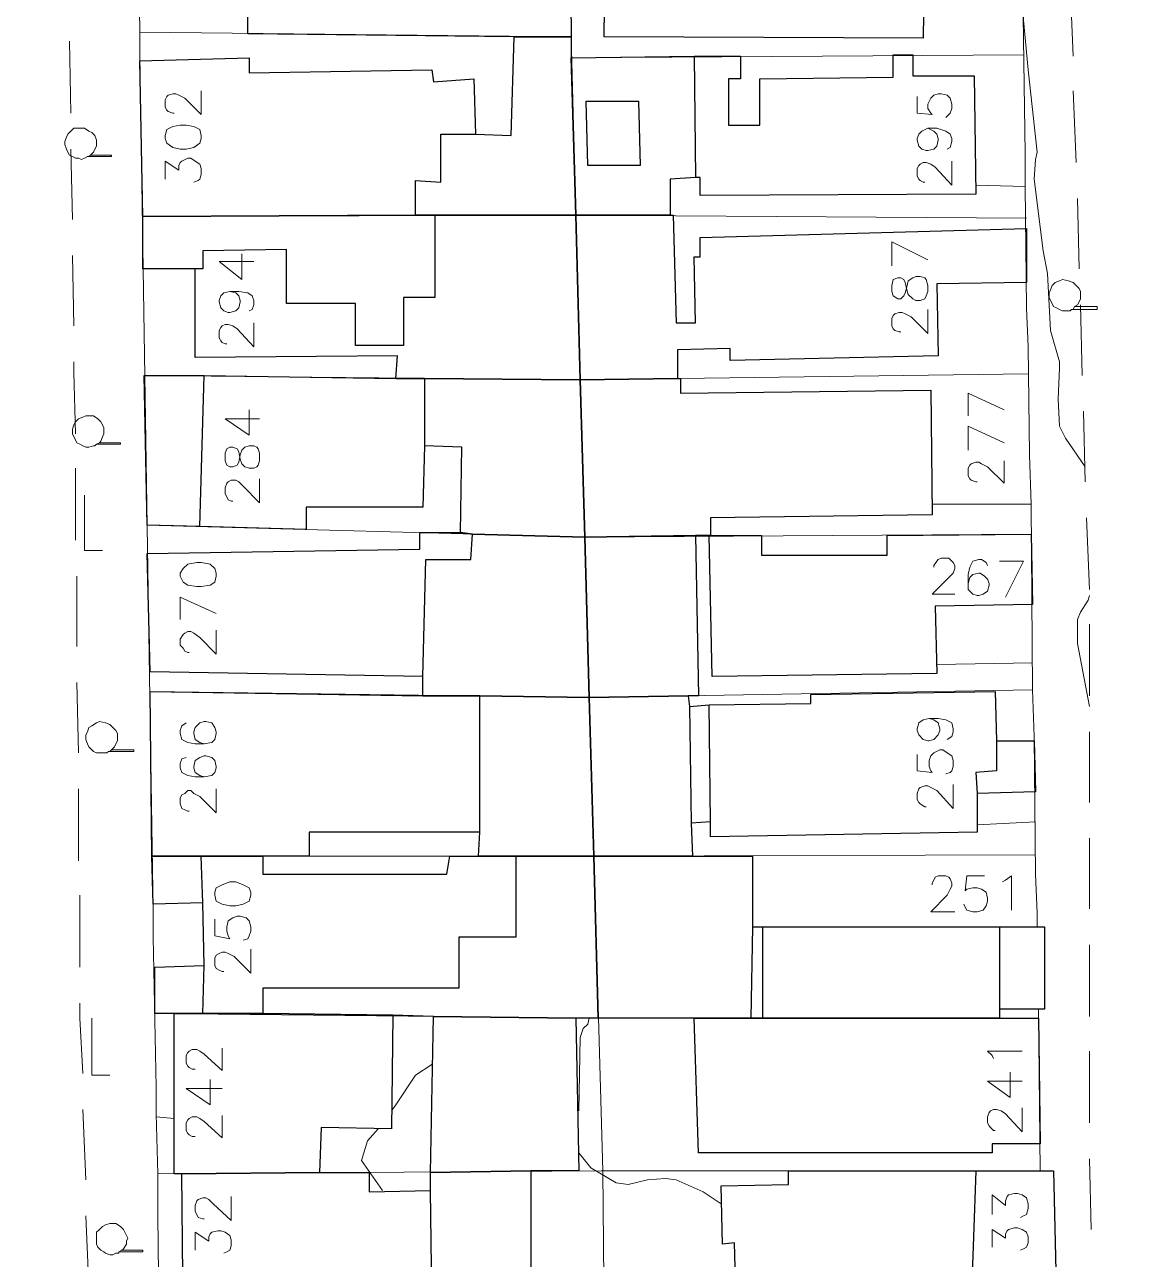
# Model space of a CAD drawing. Extents: x -2391 to 32076, y -11492 to 5852.
# Drawn here: x 4820.1 to 4882.4, y -1118.1 to -1048.4 of the extents above; entities that cross this region are included whole.
import ezdxf

# ---------------------------------------------------------------- set-up
doc = ezdxf.new("R2010")
doc.units = 0
doc.header["$LTSCALE"] = 7
for name, color, linetype in [('ALVE-CT', 3, 'CONTINUOUS'), ('PDF_A101 - EDIFICACAO', 7, 'CONTINUOUS'), ('PDF_A103 - PROJECAO_1', 7, 'CONTINUOUS'), ('PDF_A122 - CASA_DE_MAQUINA', 7, 'CONTINUOUS'), ('PDF_A123 - N DE PORTA', 7, 'CONTINUOUS'), ('PDF_A124 - MURO', 7, 'CONTINUOUS'), ('PDF_C301 - MEIO_FIO_2D', 7, 'CONTINUOUS'), ('PDF_F602 - ARVORE_ISOLADA', 7, 'CONTINUOUS'), ('PDF_I903 - POSTE', 7, 'CONTINUOUS'), ('PDF_N1401 - CURVA_MESTRA', 7, 'CONTINUOUS'), ('PDF_N1402 - CURVA_INTERMEDIARIA', 7, 'CONTINUOUS')]:
    doc.layers.add(name, color=color, linetype=linetype)

msp = doc.modelspace()

# ---------------------------------------------------------------- linework, layer by layer
at = {"layer": 'ALVE-CT'}
msp.add_circle((4550.796, -1271.53), 500, dxfattribs=at)
at = {"layer": 'PDF_A101 - EDIFICACAO', "lineweight": 30}
for points in [[(4828.662, -1040.398), (4832.726, -1040.483), (4832.726, -1042.515), (4842.378, -1042.769), (4842.462, -1041.837), (4844.833, -1041.922), (4844.833, -1040.737), (4845.849, -1040.737), (4850.929, -1040.906), (4851.013, -1049.034), (4847.796, -1049.034), (4832.726, -1048.864), (4832.726, -1043.361), (4826.545, -1043.277), (4826.461, -1040.313)], [(4856.178, -1040.906), (4858.718, -1040.991), (4858.718, -1042.176), (4870.994, -1042.261), (4870.909, -1049.118), (4852.876, -1049.034), (4852.961, -1040.906)], [(4851.013, -1050.219), (4851.267, -1059.109), (4843.309, -1059.109), (4842.208, -1059.109), (4826.799, -1059.193), (4826.63, -1050.388), (4832.811, -1050.219), (4832.811, -1051.066), (4843.14, -1050.896), (4843.224, -1051.574), (4845.51, -1051.404), (4845.595, -1054.537), (4847.627, -1054.622), (4847.796, -1049.034), (4851.013, -1049.034)], [(4870.317, -1050.05), (4870.317, -1051.235), (4873.788, -1051.235), (4873.873, -1057.923), (4858.294, -1058.008), (4858.294, -1056.992), (4858.04, -1056.992), (4856.601, -1057.077), (4856.601, -1059.109), (4851.267, -1059.109), (4851.013, -1050.219), (4857.956, -1050.134), (4860.58, -1050.134), (4860.58, -1051.404), (4859.903, -1051.404), (4859.903, -1054.029), (4861.681, -1054.029), (4861.681, -1051.404), (4869.216, -1051.32), (4869.216, -1050.05)], [(4851.267, -1059.109), (4851.521, -1068.422), (4842.716, -1068.337), (4841.108, -1068.337), (4841.192, -1067.067), (4829.763, -1067.152), (4829.763, -1062.157), (4826.799, -1062.157), (4826.799, -1059.193), (4842.208, -1059.109), (4843.309, -1059.109)], [(4856.601, -1059.109), (4856.77, -1059.109), (4856.94, -1065.205), (4858.04, -1065.205), (4857.956, -1061.479), (4858.294, -1061.479), (4858.294, -1060.379), (4876.751, -1059.871), (4876.751, -1062.919), (4871.671, -1063.003), (4871.756, -1067.067), (4859.988, -1067.321), (4859.988, -1066.644), (4857.024, -1066.729), (4857.024, -1068.337), (4851.521, -1068.422), (4851.267, -1059.109)], [(4851.521, -1068.422), (4851.775, -1077.311), (4845.425, -1077.142), (4844.748, -1077.057), (4844.833, -1072.232), (4842.716, -1072.147), (4842.632, -1075.618), (4836.028, -1075.618), (4836.028, -1076.888), (4830.017, -1076.719), (4827.053, -1076.634), (4826.884, -1068.168), (4830.271, -1068.168), (4841.108, -1068.337), (4842.716, -1068.337)], [(4858.887, -1077.227), (4858.802, -1077.227), (4858.04, -1077.227), (4851.775, -1077.311), (4851.521, -1068.422), (4857.024, -1068.337), (4857.194, -1068.337), (4857.194, -1069.184), (4871.333, -1069.014), (4871.417, -1076.042), (4858.887, -1076.211)], [(4851.775, -1077.311), (4852.029, -1086.371), (4845.849, -1086.286), (4842.632, -1086.286), (4842.632, -1085.185), (4827.223, -1084.931), (4827.053, -1078.243), (4842.462, -1077.989), (4842.462, -1077.057), (4844.748, -1077.057), (4845.425, -1077.142)], [(4858.802, -1077.227), (4858.887, -1077.227), (4861.766, -1077.227), (4861.766, -1078.327), (4868.877, -1078.327), (4868.877, -1077.227), (4877.005, -1077.142), (4877.09, -1081.121), (4871.587, -1081.206), (4871.671, -1085.016), (4858.972, -1085.185)], [(4857.617, -1086.286), (4852.029, -1086.371), (4851.775, -1077.311), (4858.04, -1077.227), (4858.21, -1086.286)], [(4852.029, -1086.371), (4852.283, -1095.345), (4847.881, -1095.345), (4845.764, -1095.345), (4845.849, -1093.99), (4836.197, -1093.99), (4836.197, -1095.345), (4833.573, -1095.345), (4830.101, -1095.345), (4827.307, -1095.345), (4827.223, -1086.032), (4842.632, -1086.286), (4845.849, -1086.286)], [(4874.973, -1086.032), (4875.058, -1088.826), (4877.174, -1088.826), (4877.259, -1091.704), (4873.957, -1091.789), (4873.957, -1093.99), (4858.887, -1094.244), (4858.887, -1093.398), (4857.786, -1093.482), (4857.871, -1095.345), (4852.283, -1095.345), (4852.029, -1086.371), (4857.617, -1086.286), (4857.702, -1086.878), (4858.802, -1086.794), (4864.559, -1086.709), (4864.559, -1086.201)], [(4833.573, -1096.361), (4843.986, -1096.361), (4844.156, -1095.345), (4845.764, -1095.345), (4847.881, -1095.345), (4852.283, -1095.345), (4852.537, -1104.489), (4851.267, -1104.489), (4843.224, -1104.404), (4840.938, -1104.319), (4833.573, -1104.235), (4830.186, -1104.235), (4828.577, -1104.235), (4827.477, -1104.235), (4827.477, -1101.61), (4830.271, -1101.525), (4830.186, -1097.969), (4827.392, -1098.054), (4827.307, -1095.345), (4830.101, -1095.345), (4833.573, -1095.345)], [(4861.258, -1095.345), (4861.258, -1099.324), (4861.85, -1099.324), (4875.227, -1099.324), (4877.767, -1099.324), (4877.767, -1103.981), (4875.227, -1103.981), (4875.227, -1104.489), (4861.85, -1104.489), (4861.173, -1104.489), (4857.956, -1104.489), (4852.537, -1104.489), (4852.283, -1095.345), (4857.871, -1095.345)], [(4830.186, -1104.235), (4833.573, -1104.235), (4840.938, -1104.319), (4840.854, -1110.754), (4836.874, -1110.669), (4836.79, -1113.209), (4829.001, -1113.294), (4828.577, -1113.294), (4828.577, -1104.235)], [(4851.267, -1104.489), (4851.437, -1113.124), (4848.727, -1113.124), (4843.055, -1113.209), (4843.224, -1104.404)], [(4857.956, -1104.489), (4861.173, -1104.489), (4861.85, -1104.489), (4875.227, -1104.489), (4877.428, -1104.489), (4877.513, -1111.6), (4874.804, -1111.6), (4874.804, -1112.108), (4858.21, -1112.108)], [(4848.727, -1113.124), (4848.727, -1119.982), (4848.727, -1122.099), (4844.918, -1122.183), (4832.472, -1122.268), (4832.472, -1120.998), (4829.085, -1120.998), (4829.001, -1113.294), (4836.79, -1113.209), (4839.584, -1113.209), (4839.584, -1114.31), (4843.055, -1114.225), (4843.055, -1113.209)], [(4878.275, -1113.124), (4878.444, -1120.405), (4873.619, -1120.575), (4873.619, -1121.252), (4872.349, -1121.252), (4863.12, -1121.506), (4863.036, -1120.575), (4860.326, -1120.659), (4860.242, -1117.188), (4859.564, -1117.273), (4859.48, -1113.971), (4863.29, -1113.886), (4863.29, -1113.124), (4873.873, -1113.124)]]:
    msp.add_lwpolyline(points, close=True, dxfattribs=at)
at = {"layer": 'PDF_A103 - PROJECAO_1', "lineweight": 30}
for points in [[(4851.013, -1049.034), (4851.013, -1050.219), (4851.267, -1059.109), (4843.309, -1059.109), (4842.208, -1059.109), (4842.208, -1057.162), (4843.648, -1057.246), (4843.648, -1054.537), (4845.595, -1054.537), (4847.627, -1054.622), (4847.796, -1049.034)], [(4856.601, -1057.077), (4856.601, -1059.109), (4851.267, -1059.109), (4851.013, -1050.219), (4857.956, -1050.134), (4858.04, -1056.992)], [(4829.763, -1062.157), (4826.799, -1062.157), (4826.799, -1059.193), (4842.208, -1059.109), (4843.309, -1059.109), (4843.309, -1063.765), (4841.531, -1063.765), (4841.531, -1066.475), (4838.822, -1066.475), (4838.822, -1064.104), (4834.927, -1064.104), (4834.927, -1061.056), (4830.186, -1061.141), (4830.186, -1062.157)], [(4841.108, -1068.337), (4842.716, -1068.337), (4842.716, -1072.147), (4842.632, -1075.618), (4836.028, -1075.618), (4836.028, -1076.888), (4830.017, -1076.719), (4830.271, -1068.168)], [(4851.775, -1077.311), (4852.029, -1086.371), (4845.849, -1086.286), (4842.632, -1086.286), (4842.632, -1085.185), (4842.801, -1078.581), (4845.341, -1078.581), (4845.425, -1077.142)], [(4875.058, -1088.826), (4875.058, -1090.519), (4873.873, -1090.604), (4873.957, -1091.789), (4873.957, -1093.99), (4858.887, -1094.244), (4858.887, -1093.398), (4858.802, -1086.794), (4864.559, -1086.709), (4864.559, -1086.201), (4874.973, -1086.032)], [(4852.029, -1086.371), (4852.283, -1095.345), (4847.881, -1095.345), (4845.764, -1095.345), (4845.849, -1093.99), (4845.849, -1086.286)], [(4857.702, -1086.878), (4857.786, -1093.482), (4857.871, -1095.345), (4852.283, -1095.345), (4852.029, -1086.371), (4857.617, -1086.286)], [(4833.573, -1095.345), (4833.573, -1096.361), (4843.986, -1096.361), (4844.156, -1095.345), (4845.764, -1095.345), (4847.881, -1095.345), (4847.881, -1099.917), (4844.664, -1099.917), (4844.664, -1102.795), (4833.573, -1102.795), (4833.573, -1104.235), (4830.186, -1104.235), (4830.271, -1101.525), (4830.186, -1097.969), (4830.101, -1095.345)], [(4861.258, -1099.324), (4861.173, -1104.489), (4857.956, -1104.489), (4852.537, -1104.489), (4852.283, -1095.345), (4857.871, -1095.345), (4861.258, -1095.345)], [(4875.227, -1103.981), (4875.227, -1104.489), (4861.85, -1104.489), (4861.85, -1099.324), (4875.227, -1099.324)], [(4848.727, -1119.982), (4843.14, -1119.982), (4843.055, -1114.225), (4843.055, -1113.209), (4848.727, -1113.124)], [(4873.619, -1120.575), (4873.619, -1121.252), (4872.349, -1121.252), (4863.12, -1121.506), (4863.036, -1120.575), (4860.326, -1120.659), (4860.242, -1117.188), (4859.564, -1117.273), (4859.48, -1113.971), (4863.29, -1113.886), (4863.29, -1113.124), (4873.873, -1113.124)]]:
    msp.add_lwpolyline(points, close=True, dxfattribs=at)
at = {"layer": 'PDF_A122 - CASA_DE_MAQUINA', "lineweight": 30}
msp.add_lwpolyline([(4854.908, -1056.315), (4851.945, -1056.315), (4851.86, -1052.674), (4854.823, -1052.674)], close=True, dxfattribs=at)
at = {"layer": 'PDF_A123 - N DE PORTA', "lineweight": 9}
for points in [[(4828.577, -1053.352), (4828.493, -1053.352), (4828.239, -1053.267), (4828.154, -1053.182), (4828.069, -1053.013), (4828.069, -1052.59), (4828.154, -1052.42), (4828.239, -1052.336), (4828.493, -1052.251), (4828.662, -1052.251), (4828.831, -1052.336), (4829.17, -1052.505), (4830.101, -1053.436), (4830.101, -1052.082)], [(4870.571, -1052.42), (4870.571, -1053.352), (4871.417, -1053.436), (4871.333, -1053.352), (4871.163, -1053.098), (4871.163, -1052.844), (4871.333, -1052.505), (4871.502, -1052.336), (4871.756, -1052.251), (4871.925, -1052.251), (4872.264, -1052.336), (4872.433, -1052.505), (4872.518, -1052.844), (4872.518, -1053.098), (4872.433, -1053.352), (4872.349, -1053.436), (4872.179, -1053.606)], [(4871.163, -1054.198), (4871.502, -1054.368), (4871.671, -1054.537), (4871.756, -1054.791), (4871.756, -1054.876), (4871.671, -1055.214), (4871.502, -1055.384), (4871.163, -1055.468), (4871.079, -1055.468), (4870.825, -1055.384), (4870.655, -1055.214), (4870.571, -1054.876), (4870.571, -1054.791), (4870.655, -1054.537), (4870.825, -1054.368), (4871.163, -1054.198), (4871.671, -1054.198), (4872.179, -1054.368), (4872.433, -1054.537), (4872.518, -1054.791), (4872.518, -1054.96), (4872.433, -1055.299), (4872.264, -1055.384)], [(4828.069, -1057.077), (4828.069, -1056.061), (4828.831, -1056.569), (4828.831, -1056.315), (4828.916, -1056.146), (4829.001, -1056.061), (4829.339, -1055.892), (4829.509, -1055.892), (4829.763, -1056.061), (4830.017, -1056.23), (4830.101, -1056.484), (4830.101, -1056.823), (4830.017, -1057.077), (4829.932, -1057.162), (4829.678, -1057.246)], [(4870.994, -1057.246), (4870.909, -1057.246), (4870.74, -1057.162), (4870.655, -1057.077), (4870.571, -1056.908), (4870.571, -1056.484), (4870.655, -1056.315), (4870.74, -1056.23), (4870.909, -1056.146), (4871.079, -1056.146), (4871.333, -1056.23), (4871.587, -1056.4), (4872.518, -1057.416), (4872.518, -1056.061)], [(4871.163, -1061.649), (4869.131, -1060.633), (4869.131, -1061.987)], [(4833.065, -1061.733), (4831.117, -1061.733), (4832.387, -1062.749), (4832.387, -1061.31)], [(4831.71, -1063.427), (4832.049, -1063.511), (4832.218, -1063.681), (4832.303, -1063.935), (4832.303, -1064.019), (4832.218, -1064.358), (4832.049, -1064.527), (4831.71, -1064.612), (4831.625, -1064.612), (4831.371, -1064.527), (4831.202, -1064.358), (4831.117, -1064.019), (4831.117, -1063.935), (4831.202, -1063.681), (4831.371, -1063.511), (4831.71, -1063.427), (4832.218, -1063.427), (4832.726, -1063.511), (4832.98, -1063.681), (4833.065, -1063.935), (4833.065, -1064.189), (4832.98, -1064.443), (4832.811, -1064.527)], [(4869.639, -1065.713), (4869.555, -1065.713), (4869.301, -1065.628), (4869.216, -1065.543), (4869.131, -1065.374), (4869.131, -1064.951), (4869.216, -1064.781), (4869.301, -1064.697), (4869.555, -1064.612), (4869.724, -1064.612), (4869.893, -1064.697), (4870.232, -1064.866), (4871.163, -1065.797), (4871.163, -1064.443)], [(4831.541, -1066.39), (4831.456, -1066.39), (4831.287, -1066.305), (4831.202, -1066.221), (4831.117, -1066.051), (4831.117, -1065.628), (4831.202, -1065.459), (4831.287, -1065.374), (4831.456, -1065.289), (4831.625, -1065.289), (4831.879, -1065.374), (4832.133, -1065.543), (4833.065, -1066.559), (4833.065, -1065.205)], [(4875.481, -1070.115), (4873.449, -1069.184), (4873.449, -1070.454)], [(4833.403, -1070.623), (4831.456, -1070.623), (4832.811, -1071.554), (4832.811, -1070.115)], [(4875.481, -1071.978), (4873.449, -1071.046), (4873.449, -1072.401)], [(4873.957, -1074.179), (4873.873, -1074.179), (4873.619, -1074.094), (4873.534, -1074.01), (4873.449, -1073.84), (4873.449, -1073.417), (4873.534, -1073.248), (4873.619, -1073.163), (4873.873, -1073.078), (4874.042, -1073.078), (4874.211, -1073.163), (4874.55, -1073.332), (4875.481, -1074.264), (4875.481, -1072.994)], [(4831.879, -1075.28), (4831.795, -1075.28), (4831.625, -1075.195), (4831.541, -1075.026), (4831.456, -1074.856), (4831.456, -1074.518), (4831.541, -1074.264), (4831.625, -1074.179), (4831.795, -1074.094), (4832.049, -1074.094), (4832.218, -1074.179), (4832.472, -1074.433), (4833.403, -1075.364), (4833.403, -1074.01)], [(4871.502, -1079.005), (4871.502, -1078.92), (4871.671, -1078.666), (4871.756, -1078.581), (4871.925, -1078.497), (4872.349, -1078.497), (4872.518, -1078.666), (4872.603, -1078.751), (4872.687, -1078.92), (4872.687, -1079.089), (4872.603, -1079.343), (4872.349, -1079.597), (4871.417, -1080.529), (4872.687, -1080.529)], [(4874.55, -1078.92), (4874.465, -1078.751), (4874.211, -1078.581), (4874.042, -1078.581), (4873.703, -1078.666), (4873.534, -1079.005), (4873.449, -1079.428), (4873.449, -1079.936), (4873.449, -1080.275), (4873.703, -1080.529), (4873.957, -1080.613), (4874.042, -1080.613), (4874.296, -1080.529), (4874.55, -1080.359), (4874.634, -1080.021), (4874.634, -1079.936), (4874.55, -1079.682), (4874.38, -1079.513), (4874.126, -1079.343), (4874.042, -1079.343), (4873.703, -1079.428), (4873.534, -1079.597), (4873.449, -1079.936)], [(4875.566, -1080.698), (4876.582, -1078.666), (4875.227, -1078.666)], [(4830.948, -1081.629), (4828.916, -1080.698), (4828.916, -1081.968)], [(4829.424, -1083.831), (4829.339, -1083.831), (4829.17, -1083.746), (4829.085, -1083.577), (4828.916, -1083.407), (4828.916, -1083.069), (4829.085, -1082.815), (4829.17, -1082.73), (4829.339, -1082.645), (4829.509, -1082.645), (4829.678, -1082.73), (4830.017, -1082.984), (4830.948, -1083.915), (4830.948, -1082.561)], [(4871.248, -1087.556), (4871.502, -1087.64), (4871.756, -1087.81), (4871.841, -1088.148), (4871.841, -1088.233), (4871.756, -1088.487), (4871.502, -1088.741), (4871.248, -1088.826), (4871.163, -1088.826), (4870.909, -1088.741), (4870.655, -1088.487), (4870.571, -1088.233), (4870.571, -1088.148), (4870.655, -1087.81), (4870.909, -1087.64), (4871.248, -1087.556), (4871.756, -1087.556), (4872.179, -1087.64), (4872.518, -1087.81), (4872.603, -1088.148), (4872.603, -1088.318), (4872.518, -1088.572), (4872.264, -1088.741)], [(4829.255, -1087.81), (4829.001, -1087.979), (4828.916, -1088.233), (4828.916, -1088.402), (4829.001, -1088.741), (4829.339, -1088.91), (4829.763, -1088.995), (4830.271, -1088.995), (4830.694, -1088.91), (4830.863, -1088.741), (4830.948, -1088.402), (4830.948, -1088.318), (4830.863, -1088.064), (4830.694, -1087.81), (4830.355, -1087.725), (4830.271, -1087.725), (4830.017, -1087.81), (4829.763, -1088.064), (4829.678, -1088.318), (4829.678, -1088.402), (4829.763, -1088.741), (4830.017, -1088.91), (4830.271, -1088.995)], [(4829.255, -1089.757), (4829.001, -1089.842), (4828.916, -1090.096), (4828.916, -1090.35), (4829.001, -1090.604), (4829.339, -1090.773), (4829.763, -1090.858), (4830.271, -1090.858), (4830.694, -1090.773), (4830.863, -1090.604), (4830.948, -1090.35), (4830.948, -1090.265), (4830.863, -1089.926), (4830.694, -1089.757), (4830.355, -1089.672), (4830.271, -1089.672), (4830.017, -1089.757), (4829.763, -1089.926), (4829.678, -1090.265), (4829.678, -1090.35), (4829.763, -1090.604), (4830.017, -1090.773), (4830.271, -1090.858)], [(4870.571, -1089.588), (4870.571, -1090.519), (4871.417, -1090.604), (4871.333, -1090.519), (4871.248, -1090.265), (4871.248, -1089.926), (4871.333, -1089.672), (4871.502, -1089.503), (4871.841, -1089.334), (4872.01, -1089.334), (4872.264, -1089.503), (4872.518, -1089.672), (4872.603, -1089.926), (4872.603, -1090.265), (4872.518, -1090.519), (4872.433, -1090.604), (4872.179, -1090.688)], [(4829.424, -1092.805), (4829.339, -1092.805), (4829.17, -1092.72), (4829.001, -1092.636), (4828.916, -1092.382), (4828.916, -1092.043), (4829.001, -1091.874), (4829.17, -1091.789), (4829.339, -1091.62), (4829.509, -1091.62), (4829.678, -1091.789), (4830.017, -1091.958), (4830.948, -1092.89), (4830.948, -1091.535)], [(4871.079, -1092.551), (4870.994, -1092.551), (4870.74, -1092.382), (4870.655, -1092.297), (4870.571, -1092.128), (4870.571, -1091.789), (4870.655, -1091.535), (4870.74, -1091.45), (4870.994, -1091.366), (4871.163, -1091.366), (4871.333, -1091.45), (4871.671, -1091.62), (4872.603, -1092.636), (4872.603, -1091.281)], [(4871.417, -1096.953), (4871.417, -1096.869), (4871.502, -1096.699), (4871.587, -1096.53), (4871.756, -1096.445), (4872.179, -1096.445), (4872.349, -1096.53), (4872.433, -1096.615), (4872.518, -1096.869), (4872.518, -1097.038), (4872.433, -1097.207), (4872.264, -1097.546), (4871.333, -1098.477), (4872.687, -1098.477)], [(4874.38, -1096.445), (4873.365, -1096.445), (4873.28, -1097.292), (4873.365, -1097.207), (4873.703, -1097.123), (4873.957, -1097.123), (4874.211, -1097.207), (4874.465, -1097.377), (4874.55, -1097.715), (4874.55, -1097.885), (4874.465, -1098.139), (4874.296, -1098.393), (4873.957, -1098.477), (4873.703, -1098.477), (4873.365, -1098.393), (4873.28, -1098.223), (4873.195, -1098.054)], [(4875.396, -1096.784), (4875.566, -1096.699), (4875.904, -1096.445), (4875.904, -1098.393)], [(4830.863, -1098.901), (4830.863, -1099.832), (4831.71, -1100.001), (4831.625, -1099.832), (4831.541, -1099.578), (4831.541, -1099.324), (4831.625, -1098.985), (4831.879, -1098.816), (4832.133, -1098.731), (4832.303, -1098.731), (4832.641, -1098.816), (4832.811, -1098.985), (4832.895, -1099.324), (4832.895, -1099.578), (4832.811, -1099.832), (4832.726, -1100.001), (4832.472, -1100.086)], [(4831.371, -1101.864), (4831.287, -1101.864), (4831.117, -1101.779), (4830.948, -1101.695), (4830.863, -1101.525), (4830.863, -1101.102), (4830.948, -1100.933), (4831.117, -1100.848), (4831.287, -1100.763), (4831.456, -1100.763), (4831.625, -1100.848), (4831.964, -1101.017), (4832.895, -1101.949), (4832.895, -1100.594)], [(4829.763, -1107.367), (4829.593, -1107.367), (4829.424, -1107.282), (4829.339, -1107.198), (4829.255, -1107.028), (4829.255, -1106.605), (4829.339, -1106.436), (4829.424, -1106.351), (4829.593, -1106.266), (4829.847, -1106.266), (4830.017, -1106.351), (4830.271, -1106.52), (4831.287, -1107.452), (4831.287, -1106.182)], [(4874.888, -1106.774), (4874.804, -1106.605), (4874.55, -1106.351), (4876.497, -1106.351)], [(4876.497, -1108.044), (4874.55, -1108.044), (4875.82, -1108.976), (4875.82, -1107.536)], [(4831.287, -1108.468), (4829.255, -1108.468), (4830.609, -1109.399), (4830.609, -1107.96)], [(4874.973, -1110.838), (4874.888, -1110.838), (4874.719, -1110.669), (4874.634, -1110.584), (4874.55, -1110.415), (4874.55, -1110.076), (4874.634, -1109.822), (4874.719, -1109.738), (4874.888, -1109.653), (4875.058, -1109.653), (4875.312, -1109.738), (4875.566, -1109.907), (4876.497, -1110.923), (4876.497, -1109.568)], [(4829.763, -1111.177), (4829.593, -1111.177), (4829.424, -1111.092), (4829.339, -1111.008), (4829.255, -1110.838), (4829.255, -1110.415), (4829.339, -1110.246), (4829.424, -1110.161), (4829.593, -1110.076), (4829.847, -1110.076), (4830.017, -1110.161), (4830.271, -1110.33), (4831.287, -1111.262), (4831.287, -1109.992)], [(4830.271, -1115.833), (4830.186, -1115.833), (4829.932, -1115.749), (4829.847, -1115.58), (4829.763, -1115.41), (4829.763, -1115.072), (4829.847, -1114.818), (4829.932, -1114.733), (4830.186, -1114.648), (4830.355, -1114.648), (4830.525, -1114.733), (4830.779, -1114.987), (4831.795, -1115.918), (4831.795, -1114.564)], [(4874.804, -1115.58), (4874.804, -1114.479), (4875.566, -1115.072), (4875.566, -1114.818), (4875.65, -1114.564), (4875.735, -1114.479), (4876.074, -1114.394), (4876.243, -1114.394), (4876.497, -1114.479), (4876.751, -1114.648), (4876.836, -1114.987), (4876.836, -1115.241), (4876.751, -1115.58), (4876.582, -1115.664), (4876.412, -1115.749)], [(4829.763, -1117.611), (4829.763, -1116.595), (4830.525, -1117.103), (4830.525, -1116.849), (4830.609, -1116.68), (4830.694, -1116.595), (4831.033, -1116.511), (4831.202, -1116.511), (4831.456, -1116.595), (4831.71, -1116.765), (4831.795, -1117.019), (4831.795, -1117.357), (4831.71, -1117.611), (4831.541, -1117.696), (4831.371, -1117.781)], [(4874.804, -1117.442), (4874.804, -1116.426), (4875.566, -1116.934), (4875.566, -1116.68), (4875.65, -1116.511), (4875.735, -1116.426), (4876.074, -1116.341), (4876.243, -1116.341), (4876.497, -1116.426), (4876.751, -1116.595), (4876.836, -1116.849), (4876.836, -1117.188), (4876.751, -1117.442), (4876.582, -1117.527), (4876.412, -1117.611)]]:
    msp.add_lwpolyline(points, dxfattribs=at)
for points in [[(4828.069, -1054.791), (4828.154, -1055.045), (4828.493, -1055.299), (4828.916, -1055.384), (4829.255, -1055.384), (4829.678, -1055.299), (4830.017, -1055.045), (4830.101, -1054.791), (4830.101, -1054.622), (4830.017, -1054.283), (4829.678, -1054.114), (4829.255, -1054.029), (4828.916, -1054.029), (4828.493, -1054.114), (4828.154, -1054.283), (4828.069, -1054.622)], [(4869.131, -1063.427), (4869.216, -1063.681), (4869.47, -1063.85), (4869.639, -1063.85), (4869.809, -1063.681), (4869.893, -1063.511), (4869.978, -1063.173), (4870.063, -1062.834), (4870.317, -1062.665), (4870.486, -1062.58), (4870.74, -1062.58), (4870.994, -1062.665), (4871.079, -1062.749), (4871.163, -1063.088), (4871.163, -1063.427), (4871.079, -1063.681), (4870.994, -1063.85), (4870.74, -1063.935), (4870.486, -1063.935), (4870.317, -1063.85), (4870.063, -1063.596), (4869.978, -1063.342), (4869.893, -1062.919), (4869.809, -1062.749), (4869.639, -1062.665), (4869.47, -1062.665), (4869.216, -1062.749), (4869.131, -1063.088)], [(4831.456, -1072.994), (4831.541, -1073.248), (4831.71, -1073.332), (4831.879, -1073.332), (4832.133, -1073.248), (4832.218, -1073.078), (4832.303, -1072.655), (4832.387, -1072.401), (4832.557, -1072.232), (4832.811, -1072.147), (4833.065, -1072.147), (4833.234, -1072.232), (4833.319, -1072.316), (4833.403, -1072.57), (4833.403, -1072.994), (4833.319, -1073.248), (4833.234, -1073.332), (4833.065, -1073.417), (4832.811, -1073.417), (4832.557, -1073.332), (4832.387, -1073.163), (4832.303, -1072.909), (4832.218, -1072.486), (4832.133, -1072.316), (4831.879, -1072.232), (4831.71, -1072.232), (4831.541, -1072.316), (4831.456, -1072.57)], [(4828.916, -1079.513), (4829.085, -1079.851), (4829.339, -1080.021), (4829.847, -1080.105), (4830.101, -1080.105), (4830.609, -1080.021), (4830.863, -1079.851), (4830.948, -1079.513), (4830.948, -1079.343), (4830.863, -1079.089), (4830.609, -1078.835), (4830.101, -1078.751), (4829.847, -1078.751), (4829.339, -1078.835), (4829.085, -1079.089), (4828.916, -1079.343)], [(4830.863, -1097.546), (4830.948, -1097.885), (4831.287, -1098.054), (4831.71, -1098.139), (4832.049, -1098.139), (4832.472, -1098.054), (4832.811, -1097.885), (4832.895, -1097.546), (4832.895, -1097.377), (4832.811, -1097.123), (4832.472, -1096.953), (4832.049, -1096.784), (4831.71, -1096.784), (4831.287, -1096.953), (4830.948, -1097.123), (4830.863, -1097.377)]]:
    msp.add_lwpolyline(points, close=True, dxfattribs=at)
at = {"layer": 'PDF_A124 - MURO', "lineweight": 9}
for points in [[(4851.013, -1005.517), (4850.844, -1023.042), (4851.013, -1049.034)], [(4853.215, -1158.673), (4852.791, -1113.124), (4851.267, -1059.109), (4851.013, -1049.034), (4826.63, -1048.78), (4826.376, -1032.016), (4826.291, -1029.476), (4826.122, -1016.354), (4826.122, -1016.184), (4826.122, -1014.237)], [(4876.412, -1041.075), (4876.497, -1043.954), (4876.666, -1055.638), (4876.666, -1057.5), (4876.751, -1064.358), (4876.836, -1066.559), (4876.92, -1072.655), (4877.005, -1075.449), (4871.417, -1075.449)], [(4877.428, -1103.981), (4877.513, -1113.124), (4852.707, -1113.124), (4827.646, -1113.294), (4827.561, -1109.907), (4827.561, -1108.383), (4827.392, -1099.917), (4827.392, -1098.477), (4826.63, -1050.05), (4826.63, -1048.78)], [(4876.582, -1050.05), (4851.013, -1050.219)], [(4876.666, -1057.5), (4873.873, -1057.416)], [(4826.799, -1059.193), (4851.267, -1059.109), (4876.751, -1059.278)], [(4876.836, -1068.083), (4851.521, -1068.422), (4826.884, -1068.168)], [(4877.005, -1075.449), (4877.09, -1085.947), (4852.029, -1086.371), (4827.223, -1086.032)], [(4827.053, -1076.634), (4851.775, -1077.311), (4877.005, -1077.142)], [(4871.671, -1084.508), (4877.09, -1084.423)], [(4877.09, -1085.947), (4877.174, -1088.572), (4877.259, -1096.361), (4877.344, -1098.562), (4877.344, -1099.324)], [(4873.957, -1093.567), (4877.259, -1093.398)], [(4877.259, -1095.26), (4852.283, -1095.345), (4827.307, -1095.345)], [(4827.477, -1104.235), (4852.537, -1104.489), (4877.428, -1104.489)], [(4827.561, -1110.076), (4828.577, -1110.161)], [(4877.852, -1130.904), (4852.961, -1131.158), (4827.815, -1131.073), (4827.815, -1128.787), (4827.815, -1127.517), (4827.731, -1122.268), (4827.646, -1115.664), (4827.646, -1113.294)]]:
    msp.add_lwpolyline(points, dxfattribs=at)
at = {"layer": 'PDF_C301 - MEIO_FIO_2D', "lineweight": 9}
for points in [[(4879.206, -1046.071), (4879.376, -1050.134)], [(4822.736, -1053.352), (4822.651, -1049.288)], [(4879.376, -1052.082), (4879.545, -1056.146)], [(4822.82, -1059.363), (4822.736, -1055.384)], [(4879.63, -1058.177), (4879.714, -1062.157)], [(4822.905, -1065.374), (4822.82, -1061.395)], [(4879.799, -1064.189), (4879.884, -1068.168)], [(4822.99, -1071.47), (4822.905, -1067.998), (4822.905, -1067.406)], [(4879.968, -1070.2), (4880.053, -1074.179)], [(4822.99, -1077.481), (4822.99, -1073.417)], [(4880.138, -1076.211), (4880.307, -1080.275)], [(4823.074, -1083.492), (4823.074, -1079.513)], [(4880.307, -1082.222), (4880.307, -1086.286)], [(4823.159, -1089.503), (4823.074, -1085.524)], [(4880.307, -1088.318), (4880.307, -1092.297)], [(4823.159, -1095.599), (4823.159, -1091.535)], [(4880.307, -1094.329), (4880.307, -1098.308)], [(4823.244, -1101.61), (4823.244, -1097.546)], [(4880.307, -1100.34), (4880.307, -1104.404)], [(4823.413, -1107.621), (4823.244, -1104.489), (4823.244, -1103.642)], [(4880.307, -1106.351), (4880.307, -1110.415)], [(4823.582, -1113.632), (4823.413, -1109.653)], [(4880.307, -1112.447), (4880.392, -1116.426)], [(4823.752, -1119.643), (4823.582, -1115.664)]]:
    msp.add_lwpolyline(points, dxfattribs=at)
at = {"layer": 'PDF_F602 - ARVORE_ISOLADA', "lineweight": 9}
for points in [[(4823.836, -1055.722), (4823.752, -1055.807), (4823.667, -1055.807), (4823.498, -1055.892), (4823.328, -1055.976), (4823.159, -1055.892), (4822.99, -1055.892), (4822.82, -1055.807), (4822.651, -1055.722), (4822.566, -1055.553), (4822.482, -1055.384), (4822.397, -1055.13), (4822.397, -1054.96), (4822.482, -1054.706), (4822.566, -1054.537), (4822.736, -1054.368), (4822.905, -1054.198), (4823.159, -1054.198), (4823.498, -1054.198), (4823.752, -1054.368), (4823.921, -1054.452), (4824.09, -1054.622), (4824.175, -1054.876), (4824.175, -1055.045), (4824.175, -1055.214), (4824.09, -1055.384), (4824.006, -1055.553), (4823.836, -1055.722), (4823.752, -1055.807), (4825.022, -1055.807), (4825.022, -1055.722)], [(4879.46, -1064.273), (4879.376, -1064.443), (4879.291, -1064.443), (4879.206, -1064.527), (4878.952, -1064.527), (4878.783, -1064.527), (4878.614, -1064.443), (4878.444, -1064.358), (4878.275, -1064.273), (4878.19, -1064.104), (4878.106, -1063.935), (4878.021, -1063.765), (4878.021, -1063.511), (4878.106, -1063.342), (4878.19, -1063.088), (4878.36, -1062.919), (4878.614, -1062.834), (4878.783, -1062.749), (4879.122, -1062.834), (4879.376, -1062.919), (4879.545, -1063.088), (4879.714, -1063.257), (4879.799, -1063.427), (4879.799, -1063.596), (4879.799, -1063.85), (4879.714, -1064.019), (4879.63, -1064.189), (4879.46, -1064.273), (4879.376, -1064.443), (4880.73, -1064.443), (4880.73, -1064.273)], [(4824.344, -1071.978), (4824.175, -1072.062), (4824.09, -1072.147), (4824.006, -1072.147), (4823.752, -1072.232), (4823.582, -1072.232), (4823.413, -1072.147), (4823.244, -1072.062), (4823.074, -1071.978), (4822.99, -1071.808), (4822.905, -1071.639), (4822.82, -1071.47), (4822.82, -1071.216), (4822.905, -1070.962), (4822.99, -1070.792), (4823.159, -1070.623), (4823.413, -1070.538), (4823.582, -1070.454), (4824.006, -1070.454), (4824.26, -1070.623), (4824.429, -1070.792), (4824.514, -1070.962), (4824.598, -1071.131), (4824.598, -1071.3), (4824.598, -1071.47), (4824.514, -1071.639), (4824.429, -1071.893), (4824.344, -1071.978), (4824.175, -1072.062), (4825.53, -1072.062), (4825.53, -1071.978)], [(4825.022, -1089.334), (4824.937, -1089.418), (4824.852, -1089.418), (4824.768, -1089.503), (4824.514, -1089.503), (4824.344, -1089.503), (4824.175, -1089.503), (4824.006, -1089.418), (4823.836, -1089.249), (4823.752, -1089.164), (4823.667, -1088.995), (4823.582, -1088.741), (4823.582, -1088.487), (4823.667, -1088.318), (4823.752, -1088.064), (4823.921, -1087.979), (4824.175, -1087.81), (4824.344, -1087.725), (4824.683, -1087.81), (4824.937, -1087.894), (4825.106, -1088.064), (4825.276, -1088.233), (4825.36, -1088.402), (4825.36, -1088.572), (4825.36, -1088.826), (4825.276, -1088.995), (4825.191, -1089.164), (4825.022, -1089.334), (4824.937, -1089.418), (4826.291, -1089.418), (4826.291, -1089.334)], [(4825.614, -1117.611), (4825.445, -1117.696), (4825.445, -1117.781), (4825.276, -1117.781), (4825.106, -1117.865), (4824.937, -1117.865), (4824.683, -1117.781), (4824.598, -1117.696), (4824.429, -1117.611), (4824.26, -1117.442), (4824.175, -1117.273), (4824.175, -1117.103), (4824.175, -1116.849), (4824.175, -1116.595), (4824.344, -1116.426), (4824.514, -1116.257), (4824.683, -1116.172), (4824.937, -1116.087), (4825.276, -1116.087), (4825.53, -1116.257), (4825.699, -1116.426), (4825.783, -1116.595), (4825.868, -1116.765), (4825.953, -1116.934), (4825.868, -1117.103), (4825.868, -1117.273), (4825.699, -1117.527), (4825.614, -1117.611), (4825.445, -1117.696), (4826.799, -1117.696), (4826.799, -1117.611)]]:
    msp.add_lwpolyline(points, close=True, dxfattribs=at)
at = {"layer": 'PDF_I903 - POSTE', "lineweight": 9}
for points in [[(4824.514, -1078.073), (4823.498, -1078.073), (4823.498, -1074.941)], [(4824.937, -1107.706), (4823.921, -1107.706), (4823.921, -1104.489)]]:
    msp.add_lwpolyline(points, dxfattribs=at)
at = {"layer": 'PDF_N1401 - CURVA_MESTRA', "lineweight": 20}
for points in [[(4852.029, -1104.489), (4851.945, -1104.827), (4851.691, -1105.081), (4851.521, -1105.589), (4851.437, -1109.738)], [(4840.854, -1109.738), (4841.108, -1109.399), (4842.208, -1107.706), (4843.14, -1107.113)], [(4840.346, -1114.225), (4839.16, -1112.532), (4839.499, -1111.431), (4840.092, -1110.754)], [(4851.437, -1112.108), (4852.114, -1112.955), (4853.553, -1113.802), (4854.231, -1113.886), (4855.331, -1113.632), (4856.347, -1113.548), (4856.94, -1113.632), (4858.464, -1114.31), (4859.48, -1114.987)]]:
    msp.add_lwpolyline(points, dxfattribs=at)
at = {"layer": 'PDF_N1402 - CURVA_INTERMEDIARIA', "lineweight": 9}
for points in [[(4876.412, -1037.943), (4877.005, -1040.313), (4877.259, -1041.922), (4877.174, -1043.277), (4877.005, -1044.377), (4876.836, -1045.732), (4876.751, -1046.579), (4876.582, -1047.51), (4876.582, -1048.102), (4876.836, -1050.896), (4877.344, -1055.553), (4877.259, -1055.976), (4877.174, -1057.077), (4877.682, -1061.141), (4877.936, -1062.411), (4878.106, -1065.628), (4878.614, -1067.406), (4878.614, -1067.744), (4878.529, -1069.522), (4878.614, -1071.046), (4878.952, -1071.724), (4880.053, -1073.332)], [(4880.307, -1080.613), (4880.222, -1080.867), (4879.799, -1081.545), (4879.63, -1081.968), (4879.63, -1083.323), (4880.307, -1086.878)]]:
    msp.add_lwpolyline(points, dxfattribs=at)

doc.saveas('drawing.dxf')
